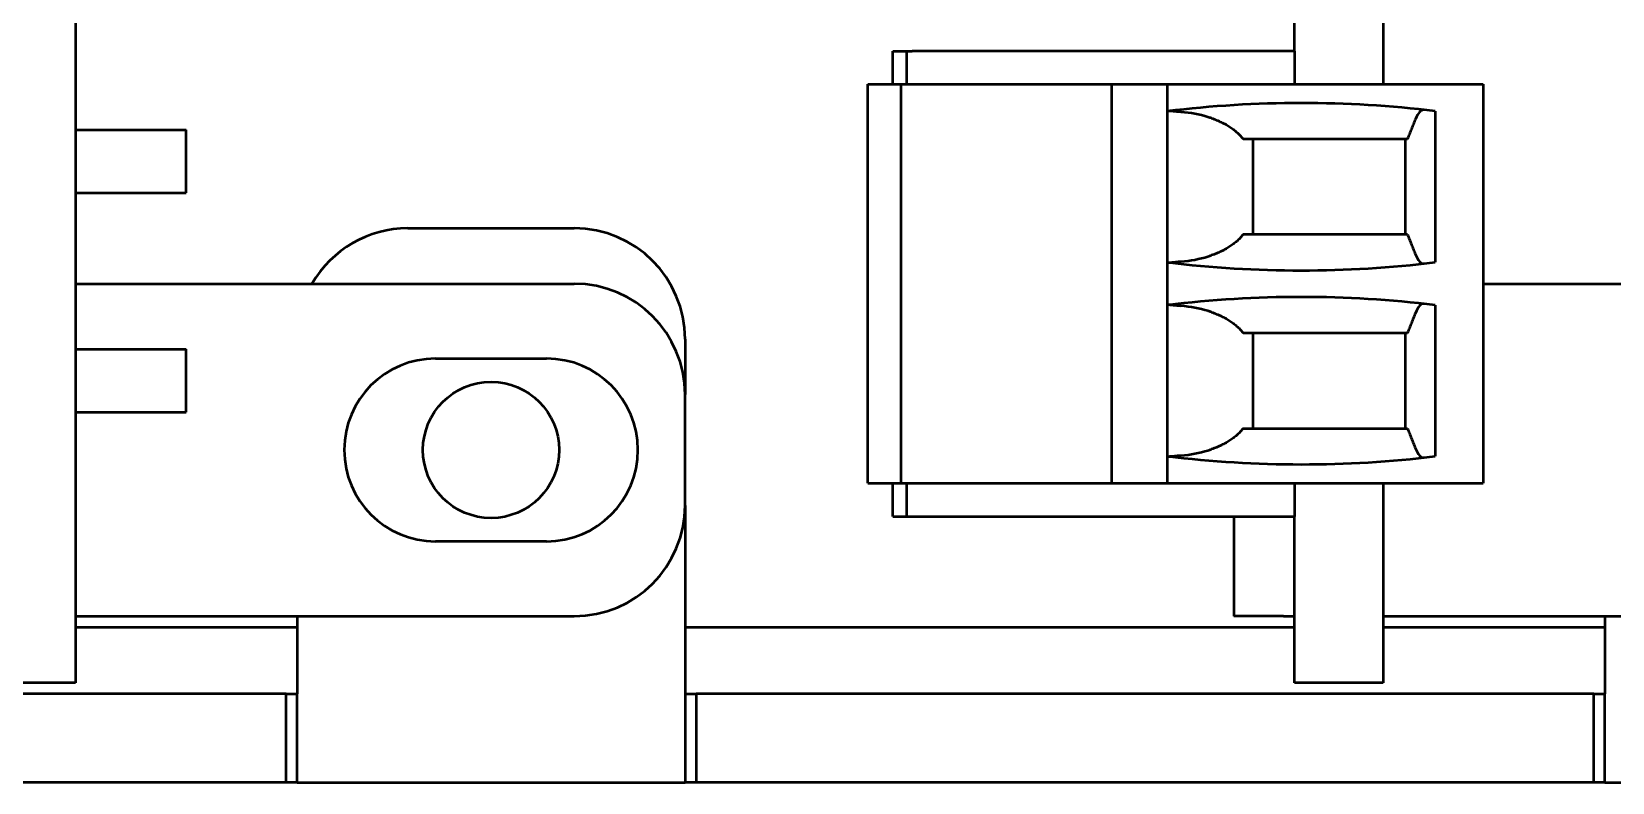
# Model space of a CAD drawing. Header units: millimetres. Extents: x 3118 to 4801, y 919 to 1849.
# Drawn here: x 3406.47 to 3434.99, y 1548.73 to 1562.28 of the extents above; entities that cross this region are included whole.
import ezdxf

# ---------------------------------------------------------------- set-up
doc = ezdxf.new("R2010")
doc.units = ezdxf.units.MM
doc.header["$LTSCALE"] = 1.8
doc.layers.add('외형선(ISO)', color=7, linetype='Continuous', lineweight=50)

msp = doc.modelspace()

# ---------------------------------------------------------------- linework, layer by layer
at = {"layer": '외형선(ISO)'}
for p, q in [((3407.26, 1640.527), (3407.26, 1550.527)), ((3430.86, 1640.527), (3430.86, 1561.327)), ((3429.26, 1561.927), (3429.26, 1562.727)), ((3422.01, 1561.327), (3422.01, 1561.927)), ((3422.01, 1561.927), (3422.26, 1561.927)), ((3422.26, 1561.327), (3422.26, 1561.927)), ((3422.26, 1561.927), (3422.36, 1561.927)), ((3429.26, 1561.927), (3422.36, 1561.927)), ((3429.26, 1561.927), (3429.26, 1561.327)), ((3421.56, 1561.327), (3421.86, 1561.327)), ((3421.56, 1554.127), (3421.56, 1561.327)), ((3421.86, 1561.327), (3422.16, 1561.327)), ((3422.16, 1554.127), (3422.16, 1561.327)), ((3422.16, 1561.327), (3425.96, 1561.327)), ((3425.96, 1561.327), (3426.46, 1561.327)), ((3425.96, 1554.127), (3425.96, 1561.327)), ((3426.46, 1561.327), (3426.66, 1561.327)), ((3426.66, 1561.327), (3426.96, 1561.327)), ((3426.96, 1561.327), (3432.66, 1561.327)), ((3426.96, 1561.327), (3426.96, 1554.127)), ((3432.66, 1561.327), (3432.66, 1554.127)), ((3431.795, 1560.841), (3431.795, 1558.114)), ((3407.26, 1560.507), (3409.26, 1560.507)), ((3409.26, 1559.367), (3409.26, 1560.507)), ((3428.51, 1558.617), (3428.51, 1560.337)), ((3431.26, 1558.617), (3431.26, 1560.337)), ((3407.26, 1559.367), (3409.26, 1559.367)), ((3413.26, 1558.727), (3416.26, 1558.727)), ((3407.26, 1557.727), (3416.26, 1557.727)), ((3432.66, 1557.727), (3439.86, 1557.727)), ((3431.795, 1557.341), (3431.795, 1554.614)), ((3418.26, 1556.727), (3418.26, 1555.727)), ((3428.51, 1555.117), (3428.51, 1556.837)), ((3431.26, 1555.117), (3431.26, 1556.837)), ((3407.26, 1556.547), (3409.26, 1556.547)), ((3409.26, 1555.407), (3409.26, 1556.547)), ((3413.76, 1556.377), (3415.76, 1556.377)), ((3418.26, 1553.727), (3418.26, 1555.727)), ((3407.26, 1555.407), (3409.26, 1555.407)), ((3421.56, 1554.127), (3421.86, 1554.127)), ((3421.86, 1554.127), (3422.16, 1554.127)), ((3422.01, 1553.527), (3422.01, 1554.127)), ((3422.16, 1554.127), (3425.96, 1554.127)), ((3422.26, 1553.527), (3422.26, 1554.127)), ((3425.96, 1554.127), (3426.46, 1554.127)), ((3426.46, 1554.127), (3426.66, 1554.127)), ((3426.66, 1554.127), (3426.96, 1554.127)), ((3426.96, 1554.127), (3432.66, 1554.127)), ((3429.26, 1554.127), (3429.26, 1553.527)), ((3430.86, 1554.127), (3430.86, 1550.527)), ((3418.26, 1553.727), (3418.26, 1550.327)), ((3422.01, 1553.527), (3422.26, 1553.527)), ((3422.26, 1553.527), (3422.36, 1553.527)), ((3422.36, 1553.527), (3429.26, 1553.527)), ((3428.16, 1553.527), (3428.16, 1551.727)), ((3429.26, 1550.527), (3429.26, 1553.527)), ((3415.76, 1553.077), (3413.76, 1553.077)), ((3407.26, 1551.727), (3416.26, 1551.727)), ((3411.26, 1551.727), (3411.26, 1550.327)), ((3429.06, 1551.727), (3428.16, 1551.727)), ((3429.06, 1551.727), (3429.26, 1551.727)), ((3430.86, 1551.727), (3439.86, 1551.727)), ((3434.86, 1551.727), (3434.86, 1550.327)), ((3407.26, 1551.527), (3411.26, 1551.527)), ((3418.26, 1551.527), (3429.26, 1551.527)), ((3430.86, 1551.527), (3434.86, 1551.527)), ((3411.06, 1550.327), (3394.86, 1550.327)), ((3407.26, 1550.527), (3405.66, 1550.527)), ((3411.06, 1548.727), (3411.06, 1550.327)), ((3411.06, 1550.327), (3411.26, 1550.327)), ((3411.26, 1548.727), (3411.26, 1550.327)), ((3418.26, 1550.327), (3418.26, 1548.727)), ((3418.26, 1550.327), (3418.46, 1550.327)), ((3418.46, 1550.327), (3418.46, 1548.727)), ((3434.66, 1550.327), (3418.46, 1550.327)), ((3430.86, 1550.527), (3429.26, 1550.527)), ((3434.66, 1548.727), (3434.66, 1550.327)), ((3434.66, 1550.327), (3434.86, 1550.327)), ((3434.86, 1548.727), (3434.86, 1550.327)), ((3411.06, 1548.727), (3394.86, 1548.727)), ((3411.26, 1548.727), (3411.06, 1548.727)), ((3411.26, 1548.727), (3418.26, 1548.727)), ((3418.46, 1548.727), (3418.26, 1548.727)), ((3434.66, 1548.727), (3418.46, 1548.727)), ((3434.86, 1548.727), (3434.66, 1548.727)), ((3434.86, 1548.727), (3441.86, 1548.727))]:
    msp.add_line(p, q, dxfattribs=at)
msp.add_circle((3414.76, 1554.727), 1.229, dxfattribs=at)
for centre, radius, start, end in [((3429.38, 1540.987), 20, 83.062, 96.9498), ((3413.26, 1556.727), 2, 90, 150), ((3416.26, 1556.727), 2, 0, 90), ((3429.38, 1577.967), 20, 263.0502, 276.938), ((3416.26, 1555.727), 2, 0, 90), ((3429.38, 1537.487), 20, 83.062, 96.9498), ((3413.76, 1554.727), 1.65, 90, 270), ((3415.76, 1554.727), 1.65, 270, 90), ((3429.38, 1574.467), 20, 263.0502, 276.938), ((3416.26, 1553.727), 2, 270, 0)]:
    msp.add_arc(centre, radius, start, end, dxfattribs=at)
for centre, major_axis, ratio, start_param, end_param in [((3431.592, 1559.857), (-0.008, 1.007), 0.265469, 6.251531, 6.862917), ((3426.799, 1559.716), (-1.662, -0.285), 0.648616, 4.035739, 4.353534), ((3420.131, 1540.987), (-22.877, 0), 0.914642, 4.372426, 4.375396), ((3426.799, 1559.239), (-1.662, 0.285), 0.648616, 1.929651, 2.247447), ((3420.131, 1577.967), (-22.877, 0), 0.914642, 1.907789, 1.910759), ((3431.592, 1559.097), (-0.008, -1.007), 0.265469, 5.703454, 6.31484), ((3426.799, 1556.216), (-1.662, -0.285), 0.648616, 4.035739, 4.353534), ((3420.131, 1537.487), (-22.877, 0), 0.914642, 4.372426, 4.375396), ((3431.592, 1556.357), (-0.008, 1.007), 0.265469, 6.251531, 6.862917), ((3426.799, 1555.739), (-1.662, 0.285), 0.648616, 1.929651, 2.247447), ((3420.131, 1574.467), (-22.877, 0), 0.914642, 1.907789, 1.910759), ((3431.592, 1555.597), (-0.008, -1.007), 0.265469, 5.703454, 6.31484)]:
    msp.add_ellipse(centre, major_axis=major_axis, ratio=ratio, start_param=start_param, end_param=end_param, dxfattribs=at)
for points, knots in [([(3427.21, 1560.825), (3427.196, 1560.826), (3427.182, 1560.827), (3427.169, 1560.828), (3427.163, 1560.829), (3427.157, 1560.829), (3427.15, 1560.83), (3427.144, 1560.83), (3427.138, 1560.831), (3427.132, 1560.832), (3427.12, 1560.833), (3427.109, 1560.834), (3427.098, 1560.835), (3427.087, 1560.836), (3427.076, 1560.838), (3427.066, 1560.839), (3427.056, 1560.84), (3427.047, 1560.84), (3427.039, 1560.841), (3427.034, 1560.842), (3427.03, 1560.842), (3427.026, 1560.842), (3427.022, 1560.843), (3427.019, 1560.843), (3427.015, 1560.843), (3427.008, 1560.843), (3427.001, 1560.844), (3426.995, 1560.844), (3426.989, 1560.844), (3426.984, 1560.843), (3426.98, 1560.843)], [0.125716, 0.125716, 0.125716, 0.125716, 0.1735105, 0.1735105, 0.1735105, 0.1972868, 0.1972868, 0.1972868, 0.2211022, 0.2211022, 0.2211022, 0.2689459, 0.2689459, 0.2689459, 0.3168849, 0.3168849, 0.3168849, 0.3646899, 0.3646899, 0.3646899, 0.3884782, 0.3884782, 0.3884782, 0.4122764, 0.4122764, 0.4122764, 0.46011, 0.46011, 0.46011, 0.5080516, 0.5080516, 0.5080516, 0.5080516]), ([(3427.76, 1560.714), (3427.791, 1560.704), (3427.823, 1560.693), (3427.853, 1560.68), (3427.883, 1560.668), (3427.912, 1560.655), (3427.94, 1560.642), (3427.968, 1560.628), (3427.996, 1560.614), (3428.022, 1560.599), (3428.035, 1560.592), (3428.047, 1560.584), (3428.06, 1560.576), (3428.072, 1560.569), (3428.084, 1560.561), (3428.096, 1560.553), (3428.12, 1560.537), (3428.143, 1560.52), (3428.165, 1560.503), (3428.187, 1560.486), (3428.207, 1560.468), (3428.227, 1560.45), (3428.247, 1560.432), (3428.266, 1560.414), (3428.283, 1560.395), (3428.301, 1560.376), (3428.317, 1560.357), (3428.333, 1560.337)], [0.1451984, 0.1451984, 0.1451984, 0.1451984, 0.2603351, 0.2603351, 0.2603351, 0.3755929, 0.3755929, 0.3755929, 0.4905301, 0.4905301, 0.4905301, 0.5477255, 0.5477255, 0.5477255, 0.6048945, 0.6048945, 0.6048945, 0.7195328, 0.7195328, 0.7195328, 0.8344442, 0.8344442, 0.8344442, 0.9494087, 0.9494087, 0.9494087, 1.0641462, 1.0641462, 1.0641462, 1.0641462]), ([(3431.439, 1560.699), (3431.427, 1560.669), (3431.415, 1560.639), (3431.403, 1560.609), (3431.391, 1560.579), (3431.379, 1560.548), (3431.367, 1560.518), (3431.355, 1560.488), (3431.344, 1560.458), (3431.332, 1560.428), (3431.32, 1560.398), (3431.308, 1560.367), (3431.296, 1560.337)], [27.3487746, 27.3487746, 27.3487746, 27.3487746, 27.5141397, 27.5141397, 27.5141397, 27.6795053, 27.6795053, 27.6795053, 27.8448716, 27.8448716, 27.8448716, 28.0102384, 28.0102384, 28.0102384, 28.0102384]), ([(3428.333, 1558.617), (3428.317, 1558.598), (3428.301, 1558.579), (3428.283, 1558.56), (3428.266, 1558.541), (3428.247, 1558.522), (3428.227, 1558.504), (3428.207, 1558.486), (3428.187, 1558.469), (3428.165, 1558.451), (3428.143, 1558.434), (3428.12, 1558.418), (3428.096, 1558.402), (3428.084, 1558.394), (3428.072, 1558.386), (3428.06, 1558.378), (3428.047, 1558.37), (3428.035, 1558.363), (3428.022, 1558.355), (3427.996, 1558.34), (3427.968, 1558.326), (3427.94, 1558.313), (3427.912, 1558.299), (3427.883, 1558.286), (3427.853, 1558.274), (3427.823, 1558.262), (3427.791, 1558.251), (3427.76, 1558.24)], [0.5896293, 0.5896293, 0.5896293, 0.5896293, 0.7043669, 0.7043669, 0.7043669, 0.8193314, 0.8193314, 0.8193314, 0.9342428, 0.9342428, 0.9342428, 1.048881, 1.048881, 1.048881, 1.1060499, 1.1060499, 1.1060499, 1.1632454, 1.1632454, 1.1632454, 1.2781827, 1.2781827, 1.2781827, 1.3934405, 1.3934405, 1.3934405, 1.5085772, 1.5085772, 1.5085772, 1.5085772]), ([(3431.296, 1558.617), (3431.308, 1558.587), (3431.32, 1558.557), (3431.332, 1558.527), (3431.344, 1558.497), (3431.355, 1558.466), (3431.367, 1558.436), (3431.379, 1558.406), (3431.391, 1558.376), (3431.403, 1558.346), (3431.415, 1558.316), (3431.427, 1558.286), (3431.439, 1558.255)], [11.3358505, 11.3358505, 11.3358505, 11.3358505, 11.5012174, 11.5012174, 11.5012174, 11.6665836, 11.6665836, 11.6665836, 11.8319493, 11.8319493, 11.8319493, 11.9973143, 11.9973143, 11.9973143, 11.9973143]), ([(3426.98, 1558.112), (3426.984, 1558.111), (3426.989, 1558.111), (3426.995, 1558.111), (3427.001, 1558.111), (3427.008, 1558.111), (3427.015, 1558.112), (3427.019, 1558.112), (3427.022, 1558.112), (3427.026, 1558.112), (3427.03, 1558.113), (3427.034, 1558.113), (3427.039, 1558.113), (3427.047, 1558.114), (3427.056, 1558.115), (3427.066, 1558.116), (3427.076, 1558.117), (3427.087, 1558.118), (3427.098, 1558.119), (3427.109, 1558.12), (3427.12, 1558.122), (3427.132, 1558.123), (3427.138, 1558.123), (3427.144, 1558.124), (3427.15, 1558.125), (3427.157, 1558.125), (3427.163, 1558.126), (3427.169, 1558.126), (3427.182, 1558.127), (3427.196, 1558.129), (3427.21, 1558.129)], [0.0672172, 0.0672172, 0.0672172, 0.0672172, 0.1151588, 0.1151588, 0.1151588, 0.1629924, 0.1629924, 0.1629924, 0.1867906, 0.1867906, 0.1867906, 0.2105789, 0.2105789, 0.2105789, 0.2583839, 0.2583839, 0.2583839, 0.3063229, 0.3063229, 0.3063229, 0.3541665, 0.3541665, 0.3541665, 0.377982, 0.377982, 0.377982, 0.4017583, 0.4017583, 0.4017583, 0.4495528, 0.4495528, 0.4495528, 0.4495528]), ([(3427.21, 1557.325), (3427.196, 1557.326), (3427.182, 1557.327), (3427.169, 1557.328), (3427.163, 1557.329), (3427.157, 1557.329), (3427.15, 1557.33), (3427.144, 1557.33), (3427.138, 1557.331), (3427.132, 1557.332), (3427.12, 1557.333), (3427.109, 1557.334), (3427.098, 1557.335), (3427.087, 1557.336), (3427.076, 1557.338), (3427.066, 1557.339), (3427.056, 1557.34), (3427.047, 1557.34), (3427.039, 1557.341), (3427.034, 1557.342), (3427.03, 1557.342), (3427.026, 1557.342), (3427.022, 1557.343), (3427.019, 1557.343), (3427.015, 1557.343), (3427.008, 1557.343), (3427.001, 1557.344), (3426.995, 1557.344), (3426.989, 1557.344), (3426.984, 1557.343), (3426.98, 1557.343)], [0.125716, 0.125716, 0.125716, 0.125716, 0.1735105, 0.1735105, 0.1735105, 0.1972868, 0.1972868, 0.1972868, 0.2211022, 0.2211022, 0.2211022, 0.2689459, 0.2689459, 0.2689459, 0.3168849, 0.3168849, 0.3168849, 0.3646899, 0.3646899, 0.3646899, 0.3884782, 0.3884782, 0.3884782, 0.4122764, 0.4122764, 0.4122764, 0.46011, 0.46011, 0.46011, 0.5080516, 0.5080516, 0.5080516, 0.5080516]), ([(3427.76, 1557.214), (3427.791, 1557.204), (3427.823, 1557.193), (3427.853, 1557.18), (3427.883, 1557.168), (3427.912, 1557.155), (3427.94, 1557.142), (3427.968, 1557.128), (3427.996, 1557.114), (3428.022, 1557.099), (3428.035, 1557.092), (3428.047, 1557.084), (3428.06, 1557.076), (3428.072, 1557.069), (3428.084, 1557.061), (3428.096, 1557.053), (3428.12, 1557.037), (3428.143, 1557.02), (3428.165, 1557.003), (3428.187, 1556.986), (3428.207, 1556.968), (3428.227, 1556.95), (3428.247, 1556.932), (3428.266, 1556.914), (3428.283, 1556.895), (3428.301, 1556.876), (3428.317, 1556.857), (3428.333, 1556.837)], [0.1451984, 0.1451984, 0.1451984, 0.1451984, 0.2603351, 0.2603351, 0.2603351, 0.3755929, 0.3755929, 0.3755929, 0.4905301, 0.4905301, 0.4905301, 0.5477255, 0.5477255, 0.5477255, 0.6048945, 0.6048945, 0.6048945, 0.7195328, 0.7195328, 0.7195328, 0.8344442, 0.8344442, 0.8344442, 0.9494087, 0.9494087, 0.9494087, 1.0641462, 1.0641462, 1.0641462, 1.0641462]), ([(3431.439, 1557.199), (3431.427, 1557.169), (3431.415, 1557.139), (3431.403, 1557.109), (3431.391, 1557.079), (3431.379, 1557.048), (3431.367, 1557.018), (3431.355, 1556.988), (3431.344, 1556.958), (3431.332, 1556.928), (3431.32, 1556.898), (3431.308, 1556.867), (3431.296, 1556.837)], [27.3487746, 27.3487746, 27.3487746, 27.3487746, 27.5141397, 27.5141397, 27.5141397, 27.6795053, 27.6795053, 27.6795053, 27.8448716, 27.8448716, 27.8448716, 28.0102384, 28.0102384, 28.0102384, 28.0102384]), ([(3428.333, 1555.117), (3428.317, 1555.098), (3428.301, 1555.079), (3428.283, 1555.06), (3428.266, 1555.041), (3428.247, 1555.022), (3428.227, 1555.004), (3428.207, 1554.986), (3428.187, 1554.969), (3428.165, 1554.951), (3428.143, 1554.934), (3428.12, 1554.918), (3428.096, 1554.902), (3428.084, 1554.894), (3428.072, 1554.886), (3428.06, 1554.878), (3428.047, 1554.87), (3428.035, 1554.863), (3428.022, 1554.855), (3427.996, 1554.84), (3427.968, 1554.826), (3427.94, 1554.813), (3427.912, 1554.799), (3427.883, 1554.786), (3427.853, 1554.774), (3427.823, 1554.762), (3427.791, 1554.751), (3427.76, 1554.74)], [0.5896293, 0.5896293, 0.5896293, 0.5896293, 0.7043669, 0.7043669, 0.7043669, 0.8193314, 0.8193314, 0.8193314, 0.9342428, 0.9342428, 0.9342428, 1.048881, 1.048881, 1.048881, 1.1060499, 1.1060499, 1.1060499, 1.1632454, 1.1632454, 1.1632454, 1.2781827, 1.2781827, 1.2781827, 1.3934405, 1.3934405, 1.3934405, 1.5085772, 1.5085772, 1.5085772, 1.5085772]), ([(3431.296, 1555.117), (3431.308, 1555.087), (3431.32, 1555.057), (3431.332, 1555.027), (3431.344, 1554.997), (3431.355, 1554.966), (3431.367, 1554.936), (3431.379, 1554.906), (3431.391, 1554.876), (3431.403, 1554.846), (3431.415, 1554.816), (3431.427, 1554.786), (3431.439, 1554.755)], [11.3358505, 11.3358505, 11.3358505, 11.3358505, 11.5012174, 11.5012174, 11.5012174, 11.6665836, 11.6665836, 11.6665836, 11.8319493, 11.8319493, 11.8319493, 11.9973143, 11.9973143, 11.9973143, 11.9973143]), ([(3426.98, 1554.612), (3426.984, 1554.611), (3426.989, 1554.611), (3426.995, 1554.611), (3427.001, 1554.611), (3427.008, 1554.611), (3427.015, 1554.612), (3427.019, 1554.612), (3427.022, 1554.612), (3427.026, 1554.612), (3427.03, 1554.613), (3427.034, 1554.613), (3427.039, 1554.613), (3427.047, 1554.614), (3427.056, 1554.615), (3427.066, 1554.616), (3427.076, 1554.617), (3427.087, 1554.618), (3427.098, 1554.619), (3427.109, 1554.62), (3427.12, 1554.622), (3427.132, 1554.623), (3427.138, 1554.623), (3427.144, 1554.624), (3427.15, 1554.625), (3427.157, 1554.625), (3427.163, 1554.626), (3427.169, 1554.626), (3427.182, 1554.627), (3427.196, 1554.629), (3427.21, 1554.629)], [0.0672172, 0.0672172, 0.0672172, 0.0672172, 0.1151588, 0.1151588, 0.1151588, 0.1629924, 0.1629924, 0.1629924, 0.1867906, 0.1867906, 0.1867906, 0.2105789, 0.2105789, 0.2105789, 0.2583839, 0.2583839, 0.2583839, 0.3063229, 0.3063229, 0.3063229, 0.3541665, 0.3541665, 0.3541665, 0.377982, 0.377982, 0.377982, 0.4017583, 0.4017583, 0.4017583, 0.4495528, 0.4495528, 0.4495528, 0.4495528])]:
    msp.add_open_spline(points, degree=3, knots=knots, dxfattribs=at)
for points, weights in [([(3431.296, 1560.337), (3429.812, 1560.337), (3428.333, 1560.337)], [1.02770253116, 1.0315913874, 1.02946340223]), ([(3431.296, 1558.617), (3429.812, 1558.617), (3428.333, 1558.617)], [1.02770253116, 1.0315913874, 1.02946340223]), ([(3431.296, 1556.837), (3429.812, 1556.837), (3428.333, 1556.837)], [1.02770253116, 1.0315913874, 1.02946340223]), ([(3428.333, 1555.117), (3429.812, 1555.117), (3431.296, 1555.117)], [1.02946340223, 1.0315913874, 1.02770253116])]:
    msp.add_rational_spline(points, weights, degree=2, dxfattribs=at)

doc.saveas('drawing.dxf')
